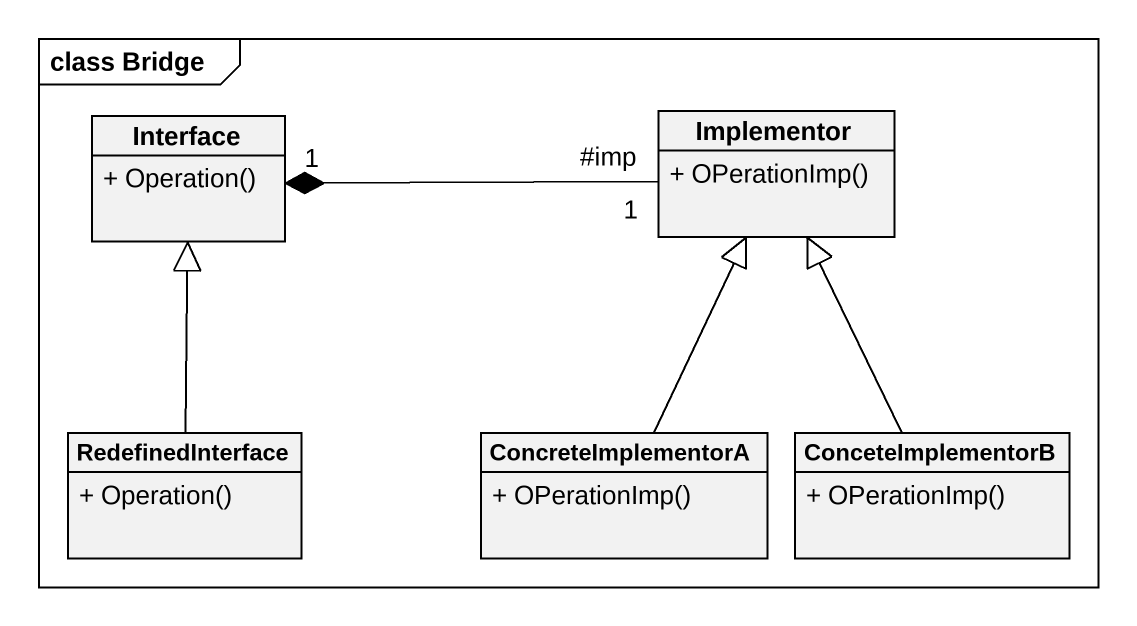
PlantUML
@startuml
mainframe class Bridge
hide circle
hide empty members
skinparam classAttributeIconSize 0
class "Interface" as Interface_ {
  + Operation()
}
class Implementor {
  + OPerationImp()
}
class RedefinedInterface {
  + Operation()
}
class ConcreteImplementorA {
  + OPerationImp()
}
class ConceteImplementorB {
  + OPerationImp()
}
Implementor "#imp\n1" -left-* "1" Interface_
RedefinedInterface -up-|> Interface_
ConcreteImplementorA -up-|> Implementor
ConceteImplementorB -up-|> Implementor
@enduml
